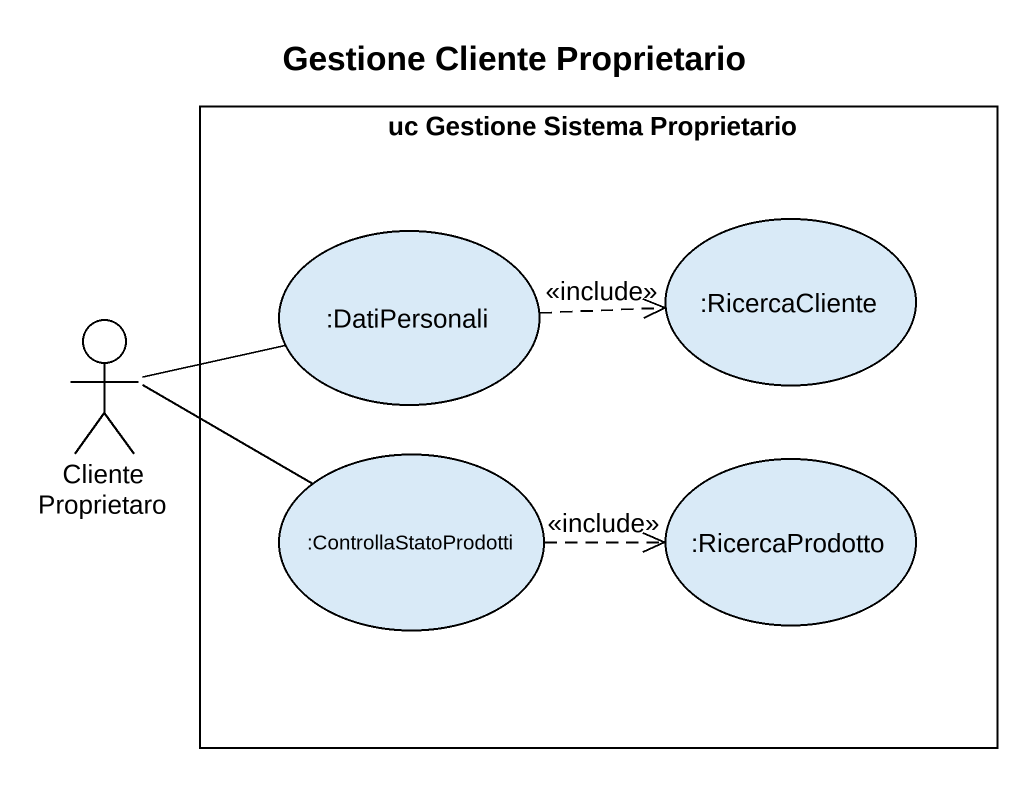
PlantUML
@startuml
title Gestione Cliente Proprietario
rectangle "uc Gestione Sistema Proprietario" as uc_Gestione_Sistema {
  usecase ":DatiPersonali" as DatiPersonali
  usecase ":RicercaCliente" as RicercaCliente
  usecase ":ControllaStatoProdotti" as ControllaStatoProdotti
  usecase ":RicercaProdotto" as RicercaProdotto
}
actor "Cliente Proprietaro" as Cliente_Proprietaro
DatiPersonali .right.> RicercaCliente : <<include>>
Cliente_Proprietaro -right- DatiPersonali
Cliente_Proprietaro -right- ControllaStatoProdotti
ControllaStatoProdotti .right.> RicercaProdotto : <<include>>
@enduml
